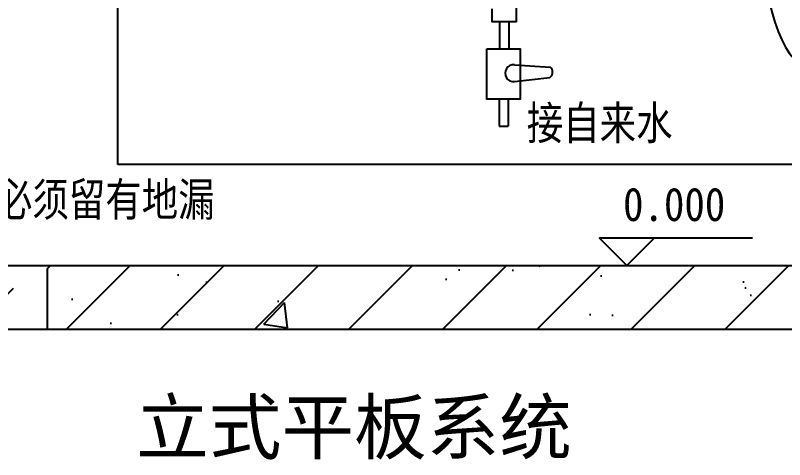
# Model space of a CAD drawing. Extents: x 27938 to 1042331, y -235042 to 1535213.
# Drawn here: x 725204 to 735608, y 827844 to 833846 of the extents above; entities that cross this region are included whole.
import ezdxf

# ---------------------------------------------------------------- set-up
doc = ezdxf.new("R2010")
doc.units = 0
doc.header["$LTSCALE"] = 1000
doc.header["$MEASUREMENT"] = 0
doc.linetypes.add('DASH', pattern=[0.35, 0.25, -0.1])
for name, color, linetype in [('AXIS', 3, 'Continuous'), ('TWT_TEXT', 7, 'Continuous'), ('太阳能', 252, 'Continuous'), ('实线层', 7, 'Continuous')]:
    doc.layers.add(name, color=color, linetype=linetype)
doc.layers.add('文字层', color=7, linetype='Continuous', lineweight=9)
doc.styles.add('_TWT_DIM', font='', dxfattribs={"width": 0.8, "height": 3.5})
doc.styles.get("Standard").update_dxf_attribs({"font": 'gbenor.shx', "bigfont": 'gbcbig.shx'})
doc.styles.get('_TWT_DIM').set_extended_font_data('FangSong_GB2312')

msp = doc.modelspace()

# ---------------------------------------------------------------- hatches: boundary and pattern name
at = {"layer": '实线层', "lineweight": -2}
h = msp.add_hatch(dxfattribs=at)
h.set_pattern_fill('钢筋混凝土', color=256, scale=360)
h.set_pattern_definition([(45, (557508.2, 742677.5), (-636.396, 636.396), []), (50, (557508.2, 742677.5), (2582.137, -225.908), [270, -2970]), (355, (557508.2, 742677.5), (-499.505, 2707.89), [216, -2376]), (100.4514, (557723.4, 742658.6), (2082.634, 2481.982), [229.465, -2524.11]), (46.1842, (557508.2, 743397.5), (3842.07, -595.87), [405, -4455]), (96.6356, (557828.4, 743347.8), (3364.786, 3506.824), [344.2, -3786.17]), (351.1842, (557508.2, 743397.5), (3364.78, 3506.83), [324, -3564]), (21, (557868.2, 743217.5), (2148.865, -1449.428), [270, -2970]), (326, (557868.2, 743217.5), (875.935, 2610.54), [216, -2376]), (71.4514, (558047.3, 743096.7), (3024.8, 1161.11), [229.465, -2524.11]), (37.5, (557508.2, 742677.5), (43.7755, 1198.418), [0, -2347.2, 0, -2412, 0, -2385]), (7.5, (557508.2, 742677.5), (947.05, 1419.882), [0, -1375.2, 0, -2293.2, 0, -909]), (327.5, (556705.4, 742677.5), (1921.761, -81.1975), [0, -900, 0, -2808, 0, -3726]), (317.5, (556345.4, 742677.5), (2099.47, 360.378), [0, -1170, 0, -1864.8, 0, -2646])])
h.paths.add_polyline_path([(725176.3, 830422.9), (725132, 830466.9), (723717.7, 830466.9), (723717.7, 829601.4), (725176.3, 829601.4)])
h.paths.add_polyline_path([(725679.7, 830466.9), (725635.4, 830422.9), (725635.4, 829601.4), (737214.2, 829601.4), (737214.2, 830466.9)])

# ---------------------------------------------------------------- linework, layer by layer
at = {"color": 0, "linetype": 'ByBlock', "lineweight": -3, "ltscale": 0.3}
msp.add_lwpolyline([(723717.7, 830466.9), (737214.2, 830466.9), (737214.2, 829601.4), (723717.7, 829601.4)], dxfattribs=at)
at = {"layer": 'AXIS', "color": 0, "lineweight": -3}
msp.add_lwpolyline([(735173.8, 830836.4), (733104.1, 830836.4), (733473.6, 830466.9), (733843.1, 830836.4)], dxfattribs=at)
at = {"layer": '太阳能', "color": 0, "linetype": 'ByBlock', "lineweight": -3, "ltscale": 100}
for p, q in [((731752.6, 833757.9), (731752.6, 833392)), ((731876.9, 833757.9), (731876.9, 833392)), ((731955.7, 833175.4), (732436.7, 833146.7)), ((731955.7, 832954.4), (732430.7, 833004.5)), ((731744.9, 832714.9), (731744.9, 832348.9)), ((731869.2, 832714.9), (731869.2, 832348.9)), ((731744.9, 832348.9), (731869.2, 832348.9))]:
    msp.add_line(p, q, dxfattribs=at)
at = {"layer": '太阳能', "color": 0, "linetype": 'DASH', "lineweight": -3, "ltscale": 400}
msp.add_lwpolyline([(726588.6, 840868.3), (737214.2, 840868.3), (737214.2, 831832.6), (726588.6, 831832.6)], close=True, dxfattribs=at)
at = {"layer": '太阳能', "color": 0, "linetype": 'ByBlock', "lineweight": -3, "ltscale": 100}
msp.add_lwpolyline([(731651.5, 834342.1), (731651.5, 834517.2), (731975.3, 834517.2), (731975.3, 833757.9), (731651.5, 833757.9), (731651.5, 833933.1)], dxfattribs=at)
msp.add_lwpolyline([(731578.7, 833392), (732032.6, 833392), (732032.6, 832714.9), (731578.7, 832714.9)], close=True, dxfattribs=at)
for centre, radius, start, end in [((731938.8, 833064.9), 111.8, 81.29072, 278.70928), ((732382.2, 833077.7), 87.8, 303.51362, 51.6911)]:
    msp.add_arc(centre, radius, start, end, dxfattribs=at)
at = {"layer": '太阳能', "color": 0, "linetype": 'ByBlock', "lineweight": -3, "ltscale": 100, "extrusion": (0, 0, -1)}
msp.add_ellipse((735934.9, 835145.3), major_axis=(-13.4, -1970.8), ratio=0.3224906, dxfattribs=at)
at = {"layer": '实线层', "lineweight": -2, "ltscale": 3}
msp.add_lwpolyline([(725679.7, 830466.9), (725635.4, 830422.9), (725635.4, 829601.4)], dxfattribs=at)

# ---------------------------------------------------------------- texts
at = {"layer": 'TWT_TEXT', "color": 0, "style": '_TWT_DIM', "width": 0.9}
msp.add_text('0.000', height=451.72, dxfattribs=at).set_placement((733422.7, 831067.6))
at = {"layer": 'TWT_TEXT', "color": 0, "insert": (723955, 831584.8), "char_height": 451.721, "width": 5381.35, "attachment_point": 1, "style": '_TWT_DIM'}
msp.add_mtext('{\\fFangSong|b0|i0|c134|p49;此处必须留有地漏}', dxfattribs=at)
at = {"layer": '太阳能', "color": 0, "linetype": 'ByBlock', "lineweight": -3, "ltscale": 100, "insert": (732120.3, 832619.5), "char_height": 451.721, "width": 3489.128, "attachment_point": 1, "style": '_TWT_DIM'}
msp.add_mtext('{\\fFangSong|b0|i0|c134|p49;接自来水}', dxfattribs=at)
at = {"layer": '文字层', "color": 7, "lineweight": -2, "insert": (726838.2, 828644.5), "char_height": 720, "width": 7703.946, "attachment_point": 1}
msp.add_mtext('{\\fFangSong|b0|i0|c134|p49;立式平板系统}', dxfattribs=at)

doc.saveas('drawing.dxf')
